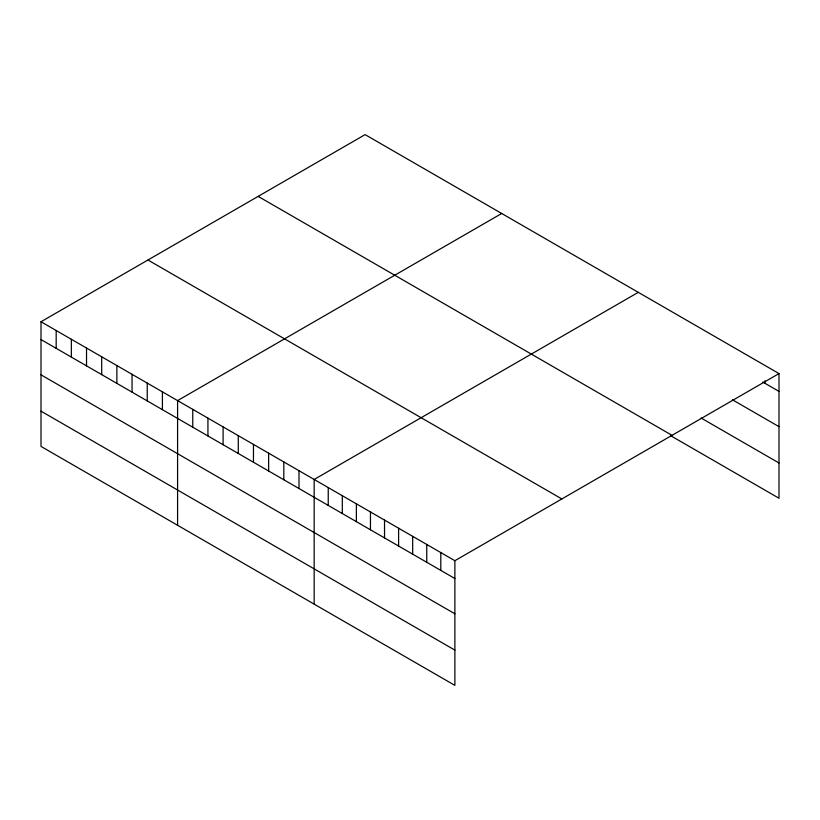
<?xml version="1.0" encoding="UTF-8"?>
<svg xmlns="http://www.w3.org/2000/svg" width="820" height="820" viewBox="0 0 820 820"><rect width="100%" height="100%" fill="white"/><g stroke="black" fill="none" stroke-linecap="round" stroke-linejoin="round"><path stroke-width="1.23" d="M41 321.758L454.885 560.706L454.885 685.376L41 446.418L41 321.758L365.115 134.623L779 373.582L779 498.242L670.75 435.748M501.696 213.487L177.581 400.611L177.581 525.271M638.278 292.34L314.162 479.464L314.162 604.125M454.885 560.706L779 373.582M762.764 382.028L779 391.406M732.455 399.791L779 426.656M701.059 417.995L779 462.992M258.156 196.38L672.041 435.338M147.959 260.001L561.843 498.96M41 339.572L454.885 578.53M41 374.832L454.885 613.79M41 411.158L454.885 650.116M764.927 380.736L764.927 383.278M440.811 552.588L440.811 570.402M426.748 544.459L426.748 562.274M412.675 536.331L412.675 554.156M398.602 528.213L398.602 546.028M384.529 520.085L384.529 537.899M370.455 511.967L370.455 529.781M356.382 503.839L356.382 521.653M342.309 495.71L342.309 513.535M328.236 487.592L328.236 505.407M298.992 470.7L298.992 488.525M283.812 461.937L283.812 479.761M268.642 453.183L268.642 470.998M253.462 444.419L253.462 462.234M238.282 435.656L238.282 453.47M223.112 426.892L223.112 444.717M207.931 418.128L207.931 435.953M192.761 409.375L192.761 427.189M162.411 391.847L162.411 409.662M147.231 383.083L147.231 400.898M132.051 374.32L132.051 392.144M116.881 365.566L116.881 383.381M101.7 356.803L101.7 374.617M86.53 348.039L86.53 365.853M71.35 339.275L71.35 357.089M56.18 330.511L56.18 348.336"/></g></svg>
